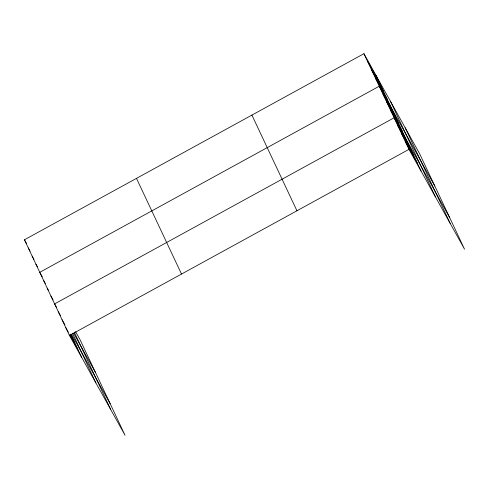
<?xml version="1.0" encoding="UTF-8"?>
<svg xmlns="http://www.w3.org/2000/svg" width="489" height="489" viewBox="0 0 489 489"><rect width="100%" height="100%" fill="white"/><g stroke="black" fill="none" stroke-linecap="round" stroke-linejoin="round"><path stroke-width="0.73" d="M75.612 331.701L80.025 339.641L125.056 435.32L69.475 335.472L24.45 239.787L363.944 53.68L419.525 153.528L464.55 249.213L408.975 149.359L363.944 53.68M69.475 335.472L408.975 149.359M367.771 61.81L379.843 83.503M371.603 69.945L383.676 91.632M375.43 78.075L387.502 99.768M434.831 186.064L379.256 86.211L39.762 272.318L42.317 276.921M382.973 94.102L395.045 115.795M386.683 101.999L398.755 123.686M390.399 109.891L402.471 131.584M449.691 217.636L394.116 117.788L54.615 303.895L56.449 307.178M397.826 125.679L409.898 147.366M401.542 133.57L413.615 155.264M405.259 141.468L417.331 163.155M24.45 239.787L26.644 243.73M28.276 247.923L30.104 251.205M32.103 256.053L33.937 259.341M35.929 264.188L37.396 266.817M73.582 333.088L95.337 372.172M43.472 280.215L45.306 283.498M47.188 288.107L48.649 290.735M50.905 295.998L53.099 299.946M71.473 334.183L110.196 403.749M58.332 311.786L60.526 315.729M62.048 319.684L64.976 324.94M70.459 334.8L74.12 341.371M65.764 327.575L68.326 332.178M69.786 334.806L77.837 349.262M405.167 127.739L450.192 223.418M390.375 101.162L435.399 196.841M376.017 75.367L421.047 171.052M251.914 115.092L296.939 210.777M136.486 178.369L181.511 274.054M74.279 332.147L110.697 409.525M72.69 333.614L95.905 382.954M70.716 334.134L81.547 357.159"/></g></svg>
